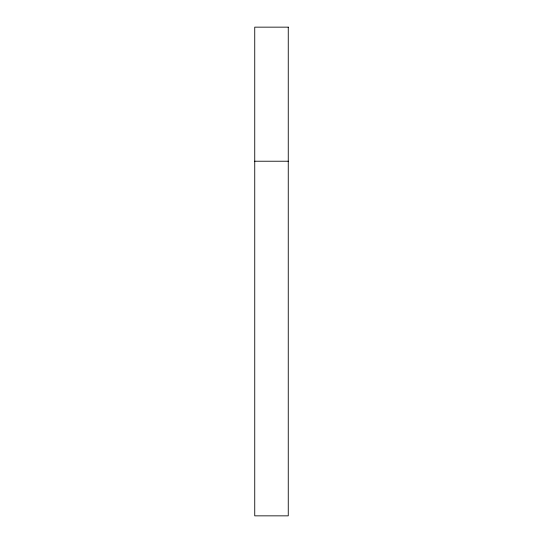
<?xml version="1.0" encoding="UTF-8"?>
<svg xmlns="http://www.w3.org/2000/svg" width="543" height="543" viewBox="0 0 543 543"><rect width="100%" height="100%" fill="white"/><g stroke="black" fill="none" stroke-linecap="round" stroke-linejoin="round"><path stroke-width="0.81" d="M254.742 161.223L288.258 161.223M288.258 27.15L254.742 27.15L254.742 515.85L288.258 515.85L288.258 27.15"/></g></svg>
